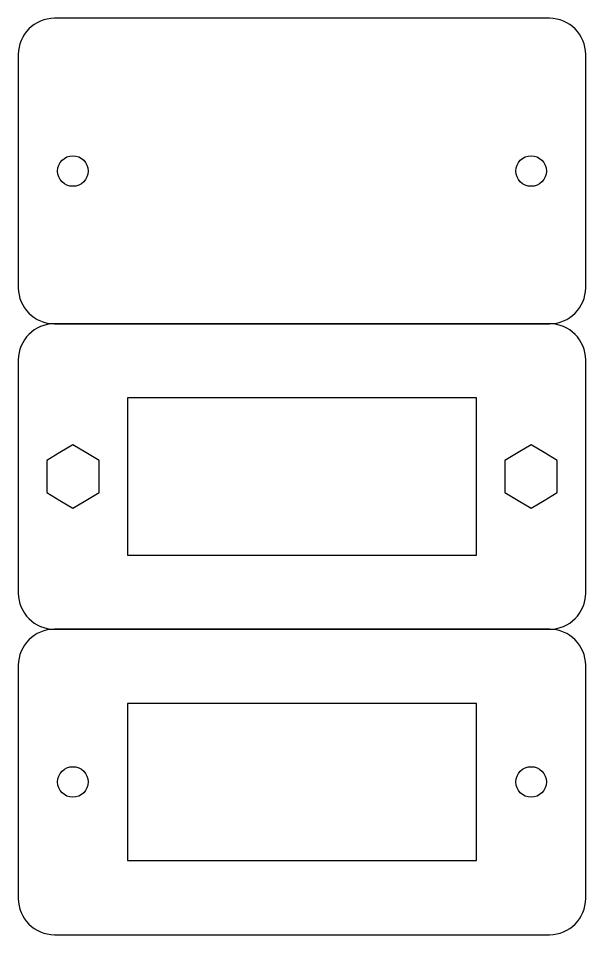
# Model space of a CAD drawing. Extents: x -99 to 88, y -102 to 146.
# Drawn here: x 23 to 88, y -85.9 to 19.1 of the extents above; entities that cross this region are included whole.
import ezdxf

# ---------------------------------------------------------------- set-up
doc = ezdxf.new("R2010")
doc.units = 0
doc.header["$MEASUREMENT"] = 0
doc.layers.add('LAYER_1', color=7, linetype='CONTINUOUS')

msp = doc.modelspace()

# ---------------------------------------------------------------- linework, layer by layer
at = {"layer": 'LAYER_1', "color": 250}
for points in [[(35.5059, -42.3935), (75.5059, -42.3935), (75.5059, -24.3935), (35.5059, -24.3935), (35.5059, -42.3935)], [(35.5059, -77.3935), (75.5059, -77.3935), (75.5059, -59.3935), (35.5059, -59.3935), (35.5059, -77.3935)]]:
    msp.add_lwpolyline(points, close=True, dxfattribs=at)
for centre in [(29.2559, 1.6065), (81.7559, 1.6065), (29.2559, -68.3935), (81.7559, -68.3935)]:
    msp.add_ellipse(centre, major_axis=(0, 1.75), ratio=1, dxfattribs=at)
for points, knots in [([(27.1382, 19.1065), (27.1382, 19.1065), (83.8736, 19.1065), (83.8736, 19.1065), (83.8736, 19.1065), (86.1464, 19.1065), (88.0059, 17.2471), (88.0059, 14.9743), (88.0059, 14.9743), (88.0059, 14.9743), (88.0059, -11.7613), (88.0059, -11.7613), (88.0059, -11.7613), (88.0059, -14.0341), (86.1464, -15.8935), (83.8736, -15.8935), (83.8736, -15.8935), (83.8736, -15.8935), (27.1382, -15.8935), (27.1382, -15.8935), (27.1382, -15.8935), (24.8654, -15.8935), (23.0059, -14.0341), (23.0059, -11.7613), (23.0059, -11.7613), (23.0059, -11.7613), (23.0059, 14.9743), (23.0059, 14.9743), (23.0059, 14.9743), (23.0059, 17.2471), (24.8654, 19.1065), (27.1382, 19.1065)], [0, 0, 0, 0, 0.11111111, 0.11111111, 0.11111111, 0.11111111, 0.22222222, 0.22222222, 0.22222222, 0.22222222, 0.33333333, 0.33333333, 0.33333333, 0.33333333, 0.44444444, 0.44444444, 0.44444444, 0.44444444, 0.55555556, 0.55555556, 0.55555556, 0.55555556, 0.66666667, 0.66666667, 0.66666667, 0.66666667, 0.77777778, 0.77777778, 0.77777778, 0.77777778, 1, 1, 1, 1]), ([(27.1382, -15.8935), (27.1382, -15.8935), (83.8736, -15.8935), (83.8736, -15.8935), (83.8736, -15.8935), (86.1464, -15.8935), (88.0059, -17.7529), (88.0059, -20.0257), (88.0059, -20.0257), (88.0059, -20.0257), (88.0059, -46.7613), (88.0059, -46.7613), (88.0059, -46.7613), (88.0059, -49.0341), (86.1464, -50.8935), (83.8736, -50.8935), (83.8736, -50.8935), (83.8736, -50.8935), (27.1382, -50.8935), (27.1382, -50.8935), (27.1382, -50.8935), (24.8654, -50.8935), (23.0059, -49.0341), (23.0059, -46.7613), (23.0059, -46.7613), (23.0059, -46.7613), (23.0059, -20.0257), (23.0059, -20.0257), (23.0059, -20.0257), (23.0059, -17.7529), (24.8654, -15.8935), (27.1382, -15.8935)], [0, 0, 0, 0, 0.11111111, 0.11111111, 0.11111111, 0.11111111, 0.22222222, 0.22222222, 0.22222222, 0.22222222, 0.33333333, 0.33333333, 0.33333333, 0.33333333, 0.44444444, 0.44444444, 0.44444444, 0.44444444, 0.55555556, 0.55555556, 0.55555556, 0.55555556, 0.66666667, 0.66666667, 0.66666667, 0.66666667, 0.77777778, 0.77777778, 0.77777778, 0.77777778, 1, 1, 1, 1]), ([(29.2559, -29.7511), (29.2559, -29.7511), (30.7559, -30.6617), (30.7559, -30.6617), (30.7559, -30.6617), (30.7559, -30.6617), (32.256, -31.5723), (32.256, -31.5723), (32.256, -31.5723), (32.256, -31.5723), (32.256, -33.3935), (32.256, -33.3935), (32.256, -33.3935), (32.256, -33.3935), (32.256, -35.2148), (32.256, -35.2148), (32.256, -35.2148), (32.256, -35.2148), (30.7559, -36.1254), (30.7559, -36.1254), (30.7559, -36.1254), (30.7559, -36.1254), (29.2559, -37.036), (29.2559, -37.036), (29.2559, -37.036), (29.2559, -37.036), (27.7559, -36.1254), (27.7559, -36.1254), (27.7559, -36.1254), (27.7559, -36.1254), (26.2559, -35.2148), (26.2559, -35.2148), (26.2559, -35.2148), (26.2559, -35.2148), (26.2559, -33.3935), (26.2559, -33.3935), (26.2559, -33.3935), (26.2559, -33.3935), (26.2559, -31.5723), (26.2559, -31.5723), (26.2559, -31.5723), (26.2559, -31.5723), (27.7559, -30.6617), (27.7559, -30.6617), (27.7559, -30.6617), (27.7559, -30.6617), (29.2559, -29.7511), (29.2559, -29.7511)], [0, 0, 0, 0, 0.07692308, 0.07692308, 0.07692308, 0.07692308, 0.15384615, 0.15384615, 0.15384615, 0.15384615, 0.23076923, 0.23076923, 0.23076923, 0.23076923, 0.30769231, 0.30769231, 0.30769231, 0.30769231, 0.38461538, 0.38461538, 0.38461538, 0.38461538, 0.46153846, 0.46153846, 0.46153846, 0.46153846, 0.53846154, 0.53846154, 0.53846154, 0.53846154, 0.61538462, 0.61538462, 0.61538462, 0.61538462, 0.69230769, 0.69230769, 0.69230769, 0.69230769, 0.76923077, 0.76923077, 0.76923077, 0.76923077, 0.84615385, 0.84615385, 0.84615385, 0.84615385, 1, 1, 1, 1]), ([(81.7559, -29.7511), (81.7559, -29.7511), (83.2559, -30.6617), (83.2559, -30.6617), (83.2559, -30.6617), (83.2559, -30.6617), (84.756, -31.5723), (84.756, -31.5723), (84.756, -31.5723), (84.756, -31.5723), (84.756, -33.3935), (84.756, -33.3935), (84.756, -33.3935), (84.756, -33.3935), (84.756, -35.2148), (84.756, -35.2148), (84.756, -35.2148), (84.756, -35.2148), (83.2559, -36.1254), (83.2559, -36.1254), (83.2559, -36.1254), (83.2559, -36.1254), (81.7559, -37.036), (81.7559, -37.036), (81.7559, -37.036), (81.7559, -37.036), (80.2559, -36.1254), (80.2559, -36.1254), (80.2559, -36.1254), (80.2559, -36.1254), (78.7559, -35.2148), (78.7559, -35.2148), (78.7559, -35.2148), (78.7559, -35.2148), (78.7559, -33.3935), (78.7559, -33.3935), (78.7559, -33.3935), (78.7559, -33.3935), (78.7559, -31.5723), (78.7559, -31.5723), (78.7559, -31.5723), (78.7559, -31.5723), (80.2559, -30.6617), (80.2559, -30.6617), (80.2559, -30.6617), (80.2559, -30.6617), (81.7559, -29.7511), (81.7559, -29.7511)], [0, 0, 0, 0, 0.07692308, 0.07692308, 0.07692308, 0.07692308, 0.15384615, 0.15384615, 0.15384615, 0.15384615, 0.23076923, 0.23076923, 0.23076923, 0.23076923, 0.30769231, 0.30769231, 0.30769231, 0.30769231, 0.38461538, 0.38461538, 0.38461538, 0.38461538, 0.46153846, 0.46153846, 0.46153846, 0.46153846, 0.53846154, 0.53846154, 0.53846154, 0.53846154, 0.61538462, 0.61538462, 0.61538462, 0.61538462, 0.69230769, 0.69230769, 0.69230769, 0.69230769, 0.76923077, 0.76923077, 0.76923077, 0.76923077, 0.84615385, 0.84615385, 0.84615385, 0.84615385, 1, 1, 1, 1]), ([(27.1382, -50.8935), (27.1382, -50.8935), (83.8736, -50.8935), (83.8736, -50.8935), (83.8736, -50.8935), (86.1464, -50.8935), (88.0059, -52.7529), (88.0059, -55.0257), (88.0059, -55.0257), (88.0059, -55.0257), (88.0059, -81.7613), (88.0059, -81.7613), (88.0059, -81.7613), (88.0059, -84.0341), (86.1464, -85.8935), (83.8736, -85.8935), (83.8736, -85.8935), (83.8736, -85.8935), (27.1382, -85.8935), (27.1382, -85.8935), (27.1382, -85.8935), (24.8654, -85.8935), (23.0059, -84.0341), (23.0059, -81.7613), (23.0059, -81.7613), (23.0059, -81.7613), (23.0059, -55.0257), (23.0059, -55.0257), (23.0059, -55.0257), (23.0059, -52.7529), (24.8654, -50.8935), (27.1382, -50.8935)], [0, 0, 0, 0, 0.11111111, 0.11111111, 0.11111111, 0.11111111, 0.22222222, 0.22222222, 0.22222222, 0.22222222, 0.33333333, 0.33333333, 0.33333333, 0.33333333, 0.44444444, 0.44444444, 0.44444444, 0.44444444, 0.55555556, 0.55555556, 0.55555556, 0.55555556, 0.66666667, 0.66666667, 0.66666667, 0.66666667, 0.77777778, 0.77777778, 0.77777778, 0.77777778, 1, 1, 1, 1])]:
    msp.add_open_spline(points, degree=3, knots=knots, dxfattribs=at)

doc.saveas('drawing.dxf')
